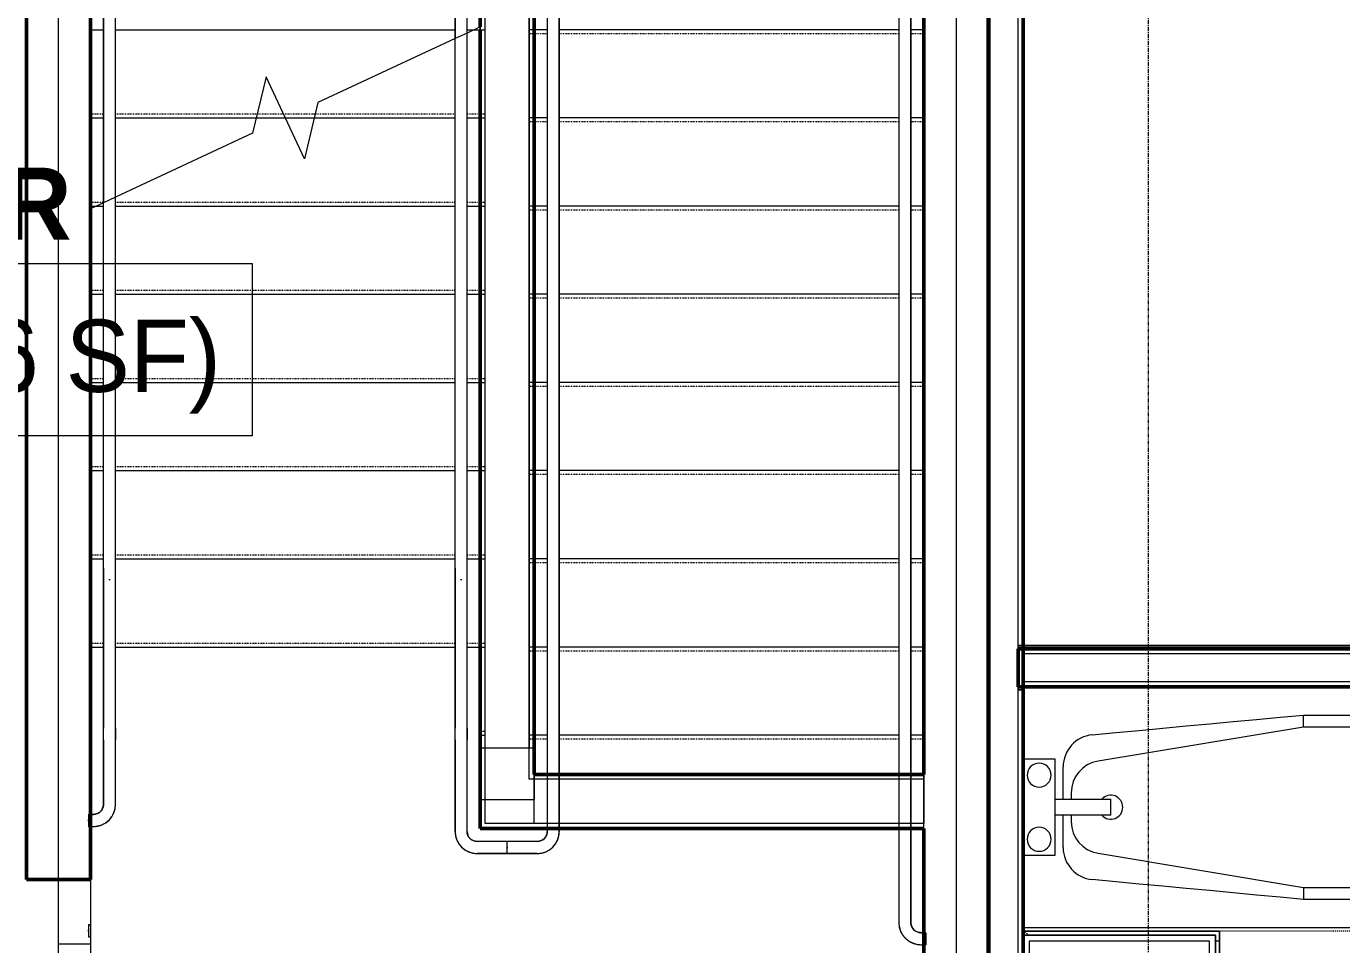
# Model space of a CAD drawing. Header units: inches. Extents: x -4235 to -464, y 9706 to 12425.
# Drawn here: x -2640.3 to -2476.2, y 11893.1 to 12007.6 of the extents above; entities that cross this region are included whole.
import ezdxf

# ---------------------------------------------------------------- set-up
doc = ezdxf.new("R2010")
doc.units = ezdxf.units.IN
doc.header["$MEASUREMENT"] = 0
for name, pattern in [('Dash', [0.25, 0.125, -0.125]), ('Grid Line 1_2_', [0.875, 0.5, -0.125, 0.125, -0.125]), ('Overhead 1_16_', [0.101562, 0.0625, -0.039062])]:
    doc.linetypes.add(name, pattern=pattern)
for name, color, linetype, lineweight in [('0-1', 7, 'Continuous', 5), ('0-2', 254, 'Continuous', 9), ('A-AREA-IDEN', 2, 'Continuous', 9), ('A-FLOR-1', 10, 'Continuous', 9), ('A-FLOR-2', 254, 'Continuous', 9), ('A-FLOR-3', 7, 'Continuous', 9), ('A-FLOR-4', 192, 'Continuous', 9), ('A-FLOR-HRAL-1', 254, 'Continuous', 9), ('A-FLOR-HRAL-2', 7, 'Continuous', 9), ('A-GENM-HDLN-1', 7, 'Dash', 9), ('A-GENM-HDLN-2', 254, 'Dash', 9), ('A-GENM-HDLN-3', 10, 'Dash', 9), ('A-WALL-1', 250, 'Continuous', 50), ('A-WALL-2', 50, 'Continuous', 13), ('A-WALL-3', 10, 'Continuous', 9), ('A-WALL-4', 254, 'Continuous', 9), ('A-WALL-5', 7, 'Continuous', 9), ('A-WALL-6', 113, 'Continuous', 9), ('I-WALL-1', 250, 'Continuous', 50), ('I-WALL-2', 10, 'Continuous', 9), ('I-WALL-3', 254, 'Continuous', 9), ('P-SANR-FIXT-1', 7, 'Continuous', 9), ('P-SANR-FIXT-2', 254, 'Continuous', 9), ('P-SANR-FIXT-3', 10, 'Continuous', 9), ('Q-CASE-1', 10, 'Continuous', 9), ('Q-CASE-2', 254, 'Continuous', 9), ('Q-CASE-3', 7, 'Continuous', 9), ('S-GRID-1', 1, 'Grid Line 1_2_', 9), ('S-STRS-1', 10, 'Continuous', 9), ('S-STRS-2', 7, 'Continuous', 9), ('S-STRS-3', 10, 'Overhead 1_16_', 9), ('S-STRS-4', 7, 'Overhead 1_16_', 9), ('S-STRS-5', 254, 'Continuous', 9), ('S-STRS-MBND-1', 7, 'Continuous', 9)]:
    doc.layers.add(name, color=color, linetype=linetype, lineweight=lineweight)
doc.styles.add('Century Gothic', font='ufonts.com_century-gothic.ttf', dxfattribs={"height": 9})
doc.styles.add('Century Gothic_B', font='GOTHICB.TTF', dxfattribs={"height": 9})

# ---------------------------------------------------------------- blocks, each defined once
blk = doc.blocks.new('Basic Wall _ INT - W4BØF - _5_8 GYP - 2X4 WOOD_BATT_ - 5_8 GYP_ - ___-2690281-BACKGROUND - 1ST FLOOR')
at = {"layer": 'A-WALL-3'}
for p, q in [((-2516.57, 11930.17), (-2516.57, 11930.38)), ((-2516.57, 11930.38), (-2516.57, 11930.31)), ((-2516.57, 11930.31), (-2516.57, 11930.17)), ((-2515.95, 11930.31), (-2516.57, 11930.31)), ((-2453.57, 11930.31), (-2453.57, 11930.38)), ((-2453.57, 11930.17), (-2453.57, 11930.31)), ((-2516.57, 11930.11), (-2516.57, 11930.17)), ((-2516.57, 11930.17), (-2516.57, 11930.1)), ((-2516.57, 11930.09), (-2516.57, 11930.11)), ((-2516.57, 11930.09), (-2516.57, 11930.09)), ((-2516.57, 11930.08), (-2516.57, 11930.09)), ((-2516.57, 11930.06), (-2516.57, 11930.08)), ((-2516.57, 11930.05), (-2516.57, 11930.06)), ((-2516.57, 11930.03), (-2516.57, 11930.05)), ((-2516.57, 11930.01), (-2516.57, 11930.03)), ((-2516.57, 11929.96), (-2516.57, 11930.01)), ((-2516.57, 11929.99), (-2516.57, 11929.96)), ((-2516.57, 11929.96), (-2515.95, 11929.96)), ((-2453.57, 11930.1), (-2453.57, 11930.17)), ((-2453.57, 11929.96), (-2453.57, 11929.99))]:
    blk.add_line(p, q, dxfattribs=at)
at = {"layer": 'A-WALL-4'}
for p, q in [((-2515.95, 11930.38), (-2516.57, 11930.38)), ((-2453.57, 11930.31), (-2515.95, 11930.31)), ((-2515.95, 11930.09), (-2516.57, 11930.09)), ((-2515.95, 11929.96), (-2453.57, 11929.96))]:
    blk.add_line(p, q, dxfattribs=at)
at = {"layer": 'A-WALL-5'}
for p, q in [((-2453.57, 11930.38), (-2515.95, 11930.38)), ((-2453.57, 11930.38), (-2453.57, 11930.09)), ((-2453.57, 11930.09), (-2515.95, 11930.09)), ((-2453.57, 11930.09), (-2453.57, 11930.01)), ((-2453.57, 11930.01), (-2453.57, 11929.96))]:
    blk.add_line(p, q, dxfattribs=at)
blk = doc.blocks.new('Basic Wall _ INT - W4BØF - _5_8 GYP - 2X4 WOOD_BATT_ - 5_8 GYP_ - ___-2690282-BACKGROUND - 1ST FLOOR')
at = {"layer": 'A-WALL-3'}
for p, q in [((-2516.57, 11925.21), (-2516.57, 11925.19)), ((-2516.57, 11925.17), (-2516.57, 11925.21)), ((-2516.57, 11925.21), (-2515.95, 11925.21)), ((-2516.57, 11925.11), (-2516.57, 11925.17)), ((-2516.57, 11925.1), (-2516.57, 11925.11)), ((-2516.57, 11925.09), (-2516.57, 11925.1)), ((-2516.57, 11925.01), (-2516.57, 11925.09)), ((-2516.57, 11925.07), (-2516.57, 11925.01)), ((-2516.57, 11925.01), (-2516.57, 11924.86)), ((-2516.57, 11924.92), (-2516.57, 11925.01)), ((-2516.57, 11924.8), (-2516.57, 11924.92)), ((-2516.57, 11924.86), (-2516.57, 11924.8)), ((-2515.95, 11924.86), (-2516.57, 11924.86))]:
    blk.add_line(p, q, dxfattribs=at)
at = {"layer": 'A-WALL-4'}
for p, q in [((-2516.57, 11925.09), (-2515.95, 11925.09)), ((-2515.95, 11924.8), (-2516.57, 11924.8))]:
    blk.add_line(p, q, dxfattribs=at)
blk = doc.blocks.new('Bath Tub - Maestro - 60_x30_-1372872-BACKGROUND - 1ST FLOOR')
at = {"layer": 'P-SANR-FIXT-1'}
for p, q in [((35, -3.5), (51, -3.5)), ((35, -5), (35, -3.5)), ((35, -5), (9.35, -9.26)), ((43, -5), (35, -5)), ((4, -9), (0, -9)), ((4, -14), (4, -9)), ((57, -9.5), (57, -20.5)), ((5, -14), (5, -9.96)), ((49, -19), (49, -11)), ((4, -16), (4, -14)), ((4, -14), (10.94, -14)), ((6, -13.2), (6, -14)), ((10.94, -16), (10.94, -14)), ((4, -21), (4, -16)), ((10.94, -16), (4, -16)), ((5, -20.04), (5, -16)), ((6, -16), (6, -16.8)), ((0, -21), (4, -21)), ((9.35, -20.74), (35, -25)), ((35, -25), (35, -26.5)), ((35, -25), (43, -25)), ((51, -26.5), (35, -26.5)), ((0, -30), (60, -30))]:
    blk.add_line(p, q, dxfattribs=at)
at = {"layer": 'P-SANR-FIXT-1', "flags": 128}
for points in [[(8.63, -5.97), (11.56, -5.7), (14.49, -5.42), (17.42, -5.15), (20.35, -4.87), (23.28, -4.6), (26.21, -4.32), (29.14, -4.05), (32.07, -3.77), (35, -3.5)], [(35, -26.5), (32.07, -26.23), (29.14, -25.95), (26.21, -25.68), (23.28, -25.4), (20.35, -25.13), (17.42, -24.85), (14.49, -24.58), (11.56, -24.3), (8.63, -24.03)]]:
    blk.add_lwpolyline(points, dxfattribs=at)
at = {"layer": 'P-SANR-FIXT-1'}
for centre, radius, start, end in [((51, -9.5), 6, 0, 90), ((9, -9.96), 4, 95.3558, 180), ((43, -11), 6, 360, 90), ((2, -11), 1.5, 0, 180), ((10, -13.2), 4, 99.4223, 180), ((2, -11), 1.5, 180, 360), ((10.94, -15), 1.5, 0, 137.9289), ((10.94, -15), 1.5, 222.0711, 360), ((2, -19), 1.5, 0, 180), ((10, -16.8), 4, 180, 260.5777), ((2, -19), 1.5, 180, 360), ((43, -19), 6, 270, 0), ((9, -20.04), 4, 180, 264.6442), ((51, -20.5), 6, 270, 0)]:
    blk.add_arc(centre, radius, start, end, dxfattribs=at)
at = {"layer": 'P-SANR-FIXT-2'}
for p, q in [((60, 0), (0, 0)), ((0, 0), (0, -9)), ((60, -30), (60, 0)), ((0, -9), (0, -21)), ((0, -21), (0, -30))]:
    blk.add_line(p, q, dxfattribs=at)
at = {"layer": 'P-SANR-FIXT-3'}
blk.add_line((0, -9), (0, -21), dxfattribs=at)
blk = doc.blocks.new('ADA Clearances - 30_x48_-V6-BACKGROUND - 1ST FLOOR')
at = {"layer": 'A-GENM-HDLN-1'}
for p, q in [((-0.38, 0.6), (-15, 24)), ((15, 24), (-15, 24)), ((-15, 24), (-15, 0.5)), ((0.31, 0.5), (15, 24)), ((15, 0.5), (15, 24))]:
    blk.add_line(p, q, dxfattribs=at)
at = {"layer": 'A-GENM-HDLN-2'}
for p, q in [((-15, 0.5), (-15, -24)), ((-15, -24), (-14.5, -23.2))]:
    blk.add_line(p, q, dxfattribs=at)
at = {"layer": 'A-GENM-HDLN-3'}
for p, q in [((-15, -24), (-14.5, -24)), ((-14.5, -24), (-10.5, -24)), ((-10.5, -24), (-7.5, -24)), ((-7.5, -24), (15, -24))]:
    blk.add_line(p, q, dxfattribs=at)
blk = doc.blocks.new('Vanity Cabinet-Double Door-ADA - 33_ ADA-2763631-BACKGROUND - 1ST FLOOR')
at = {"layer": 'Q-CASE-1'}
for p, q in [((-15.26, 0), (-14.26, 0)), ((-14.26, 0), (-15.26, 0)), ((-14.26, 0), (-15.26, 0)), ((-14.26, 0), (9.74, 0)), ((9.74, 0), (-14.26, 0)), ((9.74, 0), (-14.26, 0)), ((9.74, 0), (12.74, 0)), ((12.74, 0), (9.74, 0)), ((12.74, 0), (9.74, 0)), ((12.74, 0), (16.74, 0)), ((16.74, 0), (12.74, 0)), ((16.74, 0), (12.74, 0))]:
    blk.add_line(p, q, dxfattribs=at)
at = {"layer": 'Q-CASE-2'}
for p, q in [((-15.26, -24), (-15.26, -1)), ((-15.26, -1), (-15.26, -24)), ((-14.51, -1), (-14.51, -23.25)), ((15.99, -0.75), (12.74, -0.75)), ((15.99, -23.25), (15.99, -0.75)), ((16.74, 0), (16.74, -24)), ((16.74, -24), (16.74, 0)), ((16.74, -24), (-15.26, -24)), ((-15.26, -24), (16.74, -24)), ((-14.51, -23.25), (15.99, -23.25)), ((-14.51, -24), (-14.51, -24.5)), ((0.36, -24.5), (-14.51, -24.5)), ((0.36, -24.5), (0.36, -24)), ((1.11, -24), (1.11, -24.5)), ((15.99, -24.5), (1.11, -24.5)), ((15.99, -24.5), (15.99, -24))]:
    blk.add_line(p, q, dxfattribs=at)
at = {"layer": 'Q-CASE-3'}
for p, q in [((-1.14, -25), (-1.14, -24.5)), ((-0.64, -24.5), (-0.64, -25)), ((2.11, -25), (2.11, -24.5)), ((2.61, -24.5), (2.61, -25)), ((-0.64, -25), (-1.14, -25)), ((2.61, -25), (2.11, -25))]:
    blk.add_line(p, q, dxfattribs=at)
blk = doc.blocks.new('CTR - 1st Phase - Unit Layouts_rvt-1-BACKGROUND - 1ST FLOOR')
at = {"layer": 'A-WALL-1'}
for p, q in [((-2453.57, 11929.96), (-2516.57, 11929.96)), ((-2516.57, 11929.96), (-2516.57, 11929.34)), ((-2516.57, 11929.34), (-2516.57, 11925.84)), ((-2516.57, 11925.84), (-2516.57, 11925.21)), ((-2516.57, 11925.21), (-2455.95, 11925.21))]:
    blk.add_line(p, q, dxfattribs=at)
at = {"layer": 'A-WALL-2'}
for p, q in [((-2515.95, 11929.34), (-2515.95, 11925.84)), ((-2453.57, 11929.34), (-2515.95, 11929.34)), ((-2455.32, 11925.84), (-2515.95, 11925.84))]:
    blk.add_line(p, q, dxfattribs=at)
at = {"layer": 'A-WALL-3'}
for p, q in [((-2516.57, 11925.21), (-2516.57, 11929.96)), ((-2515.95, 11929.96), (-2516.57, 11929.96)), ((-2453.57, 11929.96), (-2515.95, 11929.96)), ((-2516.57, 11925.21), (-2515.95, 11925.21))]:
    blk.add_line(p, q, dxfattribs=at)
at = {"layer": 'A-WALL-6'}
for p, q in [((-2515.95, 11894.75), (-2515.95, 11890.25)), ((-2491.45, 11894.75), (-2515.95, 11894.75)), ((-2515.95, 11894.75), (-2491.45, 11894.75)), ((-2515.95, 11890.25), (-2515.95, 11894.75)), ((-2491.45, 11861.75), (-2491.45, 11894.75)), ((-2491.45, 11894.75), (-2491.45, 11861.75))]:
    blk.add_line(p, q, dxfattribs=at)
at = {"layer": '0-2'}
for name, p in [('Basic Wall _ INT - W4BØF - _5_8 GYP - 2X4 WOOD_BATT_ - 5_8 GYP_ - ___-2690281-BACKGROUND - 1ST FLOOR', (0, 0)), ('Basic Wall _ INT - W4BØF - _5_8 GYP - 2X4 WOOD_BATT_ - 5_8 GYP_ - ___-2690282-BACKGROUND - 1ST FLOOR', (0, 0)), ('Bath Tub - Maestro - 60_x30_-1372872-BACKGROUND - 1ST FLOOR', (-2515.95, 11925.21))]:
    blk.add_blockref(name, p, dxfattribs=at)
for name, p, rotation in [('ADA Clearances - 30_x48_-V6-BACKGROUND - 1ST FLOOR', (-2491.95, 11879.75), 269.9999999999914), ('Vanity Cabinet-Double Door-ADA - 33_ ADA-2763631-BACKGROUND - 1ST FLOOR', (-2515.95, 11877.51), 89.99999999999955)]:
    blk.add_blockref(name, p, dxfattribs=dict(at, rotation=rotation))
blk = doc.blocks.new('CTR - 1st Phase - Common Walls_rvt-1-BACKGROUND - 1ST FLOOR')
at = {"layer": 'A-WALL-1'}
for p, q in [((-2520.32, 12081.69), (-2520.32, 11837.19)), ((-2515.95, 11890.25), (-2515.95, 12081.69))]:
    blk.add_line(p, q, dxfattribs=at)
at = {"layer": 'A-WALL-2'}
for p, q in [((-2520.07, 11837.19), (-2520.07, 12081.69)), ((-2516.57, 11837.19), (-2516.57, 12081.69))]:
    blk.add_line(p, q, dxfattribs=at)
at = {"layer": 'A-WALL-3'}
for p, q in [((-2520.32, 12081.06), (-2520.32, 11837.19)), ((-2515.95, 11930.26), (-2515.95, 11930.38)), ((-2515.95, 11930.17), (-2515.95, 11930.26)), ((-2515.95, 11930.11), (-2515.95, 11930.17)), ((-2515.95, 11929.34), (-2515.95, 11929.96)), ((-2515.95, 11925.84), (-2515.95, 11929.34)), ((-2515.95, 11925.21), (-2515.95, 11925.84)), ((-2515.95, 11925.01), (-2515.95, 11925.07)), ((-2515.95, 11924.92), (-2515.95, 11925.01)), ((-2515.95, 11924.8), (-2515.95, 11924.92)), ((-2515.95, 11916.21), (-2515.95, 11924.8)), ((-2515.95, 11904.21), (-2515.95, 11916.21)), ((-2515.95, 11895.21), (-2515.95, 11904.21)), ((-2515.95, 11894.25), (-2515.95, 11894.75))]:
    blk.add_line(p, q, dxfattribs=at)
at = {"layer": 'A-WALL-4'}
for p, q in [((-2515.95, 11930.38), (-2515.95, 12081.06)), ((-2515.95, 11894.75), (-2515.95, 11895.21))]:
    blk.add_line(p, q, dxfattribs=at)
blk = doc.blocks.new('Top Rail Type - Top Rail_Internal_-2421825-BACKGROUND - 1ST FLOOR')
at = {"layer": 'A-FLOR-HRAL-1'}
for p, q in [((-2632.32, 11909.31), (-2632.57, 11909.31)), ((-2632.57, 11908.47), (-2632.57, 11908.66)), ((-2632.57, 11907.81), (-2632.32, 11907.81))]:
    blk.add_line(p, q, dxfattribs=at)
at = {"layer": 'A-FLOR-HRAL-2'}
for p, q in [((-2630.7, 11940.03), (-2630.7, 11920.07)), ((-2630.03, 11938.61), (-2629.87, 11938.61)), ((-2629.2, 11920.07), (-2629.2, 11940.03)), ((-2630.7, 11918.62), (-2630.7, 11910.56)), ((-2629.2, 11910.56), (-2629.2, 11918.62)), ((-2631.95, 11909.31), (-2632.32, 11909.31)), ((-2632.32, 11907.81), (-2631.95, 11907.81))]:
    blk.add_line(p, q, dxfattribs=at)
at = {"layer": 'A-FLOR-HRAL-2', "flags": 128}
for points in [[(-2630.7, 11918.62), (-2630.7, 11918.73), (-2630.7, 11918.84), (-2630.7, 11918.95), (-2630.7, 11919.06), (-2630.7, 11919.17), (-2630.7, 11919.27), (-2630.7, 11919.38), (-2630.7, 11919.49), (-2630.7, 11919.59), (-2630.7, 11919.69), (-2630.7, 11919.79), (-2630.7, 11919.89), (-2630.7, 11919.99), (-2630.7, 11920.07)], [(-2629.2, 11920.07), (-2629.2, 11919.97), (-2629.2, 11919.88), (-2629.2, 11919.78), (-2629.2, 11919.68), (-2629.2, 11919.57), (-2629.2, 11919.47), (-2629.2, 11919.36), (-2629.2, 11919.26), (-2629.2, 11919.15), (-2629.2, 11919.04), (-2629.2, 11918.93), (-2629.2, 11918.82), (-2629.2, 11918.71), (-2629.2, 11918.62)], [(-2631.95, 11907.81), (-2631.84, 11907.82), (-2631.73, 11907.82), (-2631.62, 11907.83), (-2631.51, 11907.85), (-2631.4, 11907.87), (-2631.3, 11907.89), (-2631.19, 11907.92), (-2631.08, 11907.95), (-2630.98, 11907.99), (-2630.88, 11908.03), (-2630.78, 11908.08), (-2630.68, 11908.13), (-2630.58, 11908.18), (-2630.49, 11908.23), (-2630.4, 11908.29), (-2630.31, 11908.36), (-2630.22, 11908.43), (-2630.14, 11908.5), (-2630.05, 11908.57), (-2629.98, 11908.65), (-2629.9, 11908.73), (-2629.83, 11908.81), (-2629.76, 11908.9), (-2629.7, 11908.99), (-2629.63, 11909.08), (-2629.58, 11909.17), (-2629.52, 11909.27), (-2629.47, 11909.37), (-2629.43, 11909.47), (-2629.39, 11909.57), (-2629.35, 11909.67), (-2629.31, 11909.78), (-2629.28, 11909.88), (-2629.26, 11909.99), (-2629.24, 11910.1), (-2629.22, 11910.21), (-2629.21, 11910.32), (-2629.2, 11910.42), (-2629.2, 11910.53), (-2629.2, 11910.56)], [(-2630.7, 11910.56), (-2630.7, 11910.51), (-2630.7, 11910.46), (-2630.71, 11910.41), (-2630.71, 11910.37), (-2630.72, 11910.32), (-2630.73, 11910.27), (-2630.75, 11910.22), (-2630.76, 11910.17), (-2630.78, 11910.12), (-2630.8, 11910.08), (-2630.82, 11910.03), (-2630.84, 11909.99), (-2630.86, 11909.94), (-2630.89, 11909.9), (-2630.92, 11909.86), (-2630.95, 11909.82), (-2630.98, 11909.78), (-2631.01, 11909.74), (-2631.04, 11909.7), (-2631.08, 11909.67), (-2631.11, 11909.63), (-2631.15, 11909.6), (-2631.19, 11909.57), (-2631.23, 11909.54), (-2631.27, 11909.51), (-2631.32, 11909.49), (-2631.36, 11909.46), (-2631.4, 11909.44), (-2631.45, 11909.42), (-2631.5, 11909.4), (-2631.54, 11909.38), (-2631.59, 11909.37), (-2631.64, 11909.35), (-2631.69, 11909.34), (-2631.74, 11909.33), (-2631.79, 11909.33), (-2631.84, 11909.32), (-2631.89, 11909.32), (-2631.94, 11909.31), (-2631.95, 11909.31)]]:
    blk.add_lwpolyline(points, dxfattribs=at)
blk = doc.blocks.new('Top Rail Type - Top Rail_Internal_-V165-BACKGROUND - 1ST FLOOR')
at = {"layer": 'A-FLOR-HRAL-1'}
for p, q in [((-2632.57, 11909.31), (-2632.57, 11907.81)), ((-2632.57, 11909.31), (-2632.32, 11909.31)), ((-2632.57, 11907.81), (-2632.32, 11907.81))]:
    blk.add_line(p, q, dxfattribs=at)
at = {"layer": 'A-FLOR-HRAL-2'}
for p, q in [((-2629.2, 11986.31), (-2630.7, 11985.61)), ((-2629.2, 11919.67), (-2629.2, 11986.31)), ((-2630.7, 11919.67), (-2630.7, 11985.61)), ((-2630.7, 11918.62), (-2630.7, 11919.67)), ((-2629.2, 11918.62), (-2629.2, 11919.67)), ((-2630.7, 11910.56), (-2630.7, 11918.62)), ((-2629.2, 11910.56), (-2629.2, 11918.62)), ((-2632.32, 11909.31), (-2631.95, 11909.31)), ((-2632.32, 11907.81), (-2631.95, 11907.81))]:
    blk.add_line(p, q, dxfattribs=at)
for radius in [2.75, 1.25]:
    blk.add_arc((-2631.95, 11910.56), radius, 270, 360, dxfattribs=at)
blk = doc.blocks.new('Top Rail Type - Top Rail_Internal_-2421827-BACKGROUND - 1ST FLOOR')
at = {"layer": 'A-FLOR-HRAL-2'}
for p, q in [((-2586.82, 11940.03), (-2586.82, 11920.07)), ((-2586.15, 11938.61), (-2586, 11938.61)), ((-2585.32, 11920.07), (-2585.32, 11940.03)), ((-2586.82, 11918.62), (-2586.82, 11907.19)), ((-2585.32, 11907.19), (-2585.32, 11918.62)), ((-2580.32, 11905.94), (-2584.07, 11905.94)), ((-2584.07, 11904.44), (-2580.32, 11904.44)), ((-2580.32, 11905.28), (-2580.32, 11905.1))]:
    blk.add_line(p, q, dxfattribs=at)
at = {"layer": 'A-FLOR-HRAL-2', "flags": 128}
for points in [[(-2586.82, 11918.62), (-2586.82, 11918.73), (-2586.82, 11918.84), (-2586.82, 11918.95), (-2586.82, 11919.06), (-2586.82, 11919.17), (-2586.82, 11919.27), (-2586.82, 11919.38), (-2586.82, 11919.49), (-2586.82, 11919.59), (-2586.82, 11919.69), (-2586.82, 11919.79), (-2586.82, 11919.89), (-2586.82, 11919.99), (-2586.82, 11920.07)], [(-2585.32, 11920.07), (-2585.32, 11919.97), (-2585.32, 11919.88), (-2585.32, 11919.78), (-2585.32, 11919.68), (-2585.32, 11919.57), (-2585.32, 11919.47), (-2585.32, 11919.36), (-2585.32, 11919.26), (-2585.32, 11919.15), (-2585.32, 11919.04), (-2585.32, 11918.93), (-2585.32, 11918.82), (-2585.32, 11918.71), (-2585.32, 11918.62)], [(-2586.82, 11907.19), (-2586.82, 11907.08), (-2586.81, 11906.97), (-2586.8, 11906.86), (-2586.79, 11906.75), (-2586.77, 11906.64), (-2586.74, 11906.54), (-2586.72, 11906.43), (-2586.68, 11906.32), (-2586.65, 11906.22), (-2586.61, 11906.12), (-2586.56, 11906.02), (-2586.51, 11905.92), (-2586.46, 11905.82), (-2586.4, 11905.73), (-2586.34, 11905.64), (-2586.28, 11905.55), (-2586.21, 11905.46), (-2586.14, 11905.38), (-2586.07, 11905.29), (-2585.99, 11905.22), (-2585.91, 11905.14), (-2585.83, 11905.07), (-2585.74, 11905), (-2585.65, 11904.94), (-2585.56, 11904.88), (-2585.47, 11904.82), (-2585.37, 11904.76), (-2585.27, 11904.71), (-2585.17, 11904.67), (-2585.07, 11904.63), (-2584.97, 11904.59), (-2584.86, 11904.55), (-2584.76, 11904.53), (-2584.65, 11904.5), (-2584.54, 11904.48), (-2584.43, 11904.46), (-2584.32, 11904.45), (-2584.21, 11904.44), (-2584.1, 11904.44), (-2584.07, 11904.44)], [(-2584.07, 11905.94), (-2584.12, 11905.94), (-2584.17, 11905.94), (-2584.22, 11905.95), (-2584.27, 11905.96), (-2584.32, 11905.96), (-2584.37, 11905.98), (-2584.42, 11905.99), (-2584.47, 11906), (-2584.51, 11906.02), (-2584.56, 11906.04), (-2584.61, 11906.06), (-2584.65, 11906.08), (-2584.69, 11906.1), (-2584.74, 11906.13), (-2584.78, 11906.16), (-2584.82, 11906.19), (-2584.86, 11906.22), (-2584.9, 11906.25), (-2584.93, 11906.28), (-2584.97, 11906.32), (-2585, 11906.36), (-2585.04, 11906.39), (-2585.07, 11906.43), (-2585.1, 11906.47), (-2585.13, 11906.51), (-2585.15, 11906.56), (-2585.18, 11906.6), (-2585.2, 11906.64), (-2585.22, 11906.69), (-2585.24, 11906.74), (-2585.26, 11906.78), (-2585.27, 11906.83), (-2585.28, 11906.88), (-2585.3, 11906.93), (-2585.31, 11906.98), (-2585.31, 11907.03), (-2585.32, 11907.08), (-2585.32, 11907.13), (-2585.32, 11907.18), (-2585.32, 11907.19)]]:
    blk.add_lwpolyline(points, dxfattribs=at)
blk = doc.blocks.new('Top Rail Type - Top Rail_Internal_-V166-BACKGROUND - 1ST FLOOR')
at = {"layer": 'A-FLOR-HRAL-2'}
for p, q in [((-2585.32, 12006.77), (-2586.82, 12006.07)), ((-2586.82, 11919.67), (-2586.82, 12006.07)), ((-2585.32, 11919.67), (-2585.32, 12006.77)), ((-2586.82, 11918.62), (-2586.82, 11919.67)), ((-2585.32, 11918.62), (-2585.32, 11919.67)), ((-2586.82, 11907.19), (-2586.82, 11918.62)), ((-2585.32, 11907.19), (-2585.32, 11918.62)), ((-2580.32, 11905.94), (-2584.07, 11905.94)), ((-2580.32, 11905.19), (-2580.32, 11905.94)), ((-2580.32, 11904.44), (-2584.07, 11904.44)), ((-2580.32, 11904.44), (-2580.32, 11905.19))]:
    blk.add_line(p, q, dxfattribs=at)
for radius in [2.75, 1.25]:
    blk.add_arc((-2584.07, 11907.19), radius, 180, 270, dxfattribs=at)
blk = doc.blocks.new('Top Rail Type - Top Rail_Internal_-2365500-BACKGROUND - 1ST FLOOR')
at = {"layer": 'A-FLOR-HRAL-1'}
for p, q in [((-2632.32, 11895.56), (-2632.57, 11895.56)), ((-2632.57, 11894.72), (-2632.57, 11894.91)), ((-2632.57, 11894.06), (-2632.32, 11894.06))]:
    blk.add_line(p, q, dxfattribs=at)
at = {"layer": 'A-FLOR-HRAL-2'}
for p, q in [((-2630.7, 12029.1), (-2630.7, 11985.61)), ((-2629.2, 11986.31), (-2629.2, 12029.1))]:
    blk.add_line(p, q, dxfattribs=at)
blk = doc.blocks.new('Top Rail Type - Top Rail_Internal_-V171-BACKGROUND - 1ST FLOOR')
at = {"layer": 'A-FLOR-HRAL-1'}
for p, q in [((-2632.57, 11895.56), (-2632.57, 11894.06)), ((-2632.57, 11895.56), (-2632.32, 11895.56)), ((-2632.57, 11894.06), (-2632.32, 11894.06))]:
    blk.add_line(p, q, dxfattribs=at)
at = {"layer": 'A-FLOR-HRAL-2'}
for p, q in [((-2630.7, 11985.61), (-2630.7, 12028.7)), ((-2629.2, 11986.31), (-2629.2, 12028.7))]:
    blk.add_line(p, q, dxfattribs=at)
blk = doc.blocks.new('Top Rail Type - Top Rail_Internal_-2385970-BACKGROUND - 1ST FLOOR')
at = {"layer": 'A-FLOR-HRAL-1'}
for p, q in [((-2575.32, 11914.31), (-2575.32, 11908.28)), ((-2573.82, 11908.28), (-2573.82, 11914.31)), ((-2575.32, 11907.61), (-2575.32, 11907.56)), ((-2573.82, 11907.56), (-2573.82, 11907.61))]:
    blk.add_line(p, q, dxfattribs=at)
at = {"layer": 'A-FLOR-HRAL-1', "flags": 128}
for points in [[(-2575.32, 11908.28), (-2575.32, 11908.24), (-2575.32, 11908.19)], [(-2575.32, 11908.15), (-2575.32, 11908.1), (-2575.32, 11908.05), (-2575.32, 11908.01), (-2575.32, 11907.96), (-2575.32, 11907.91), (-2575.32, 11907.86), (-2575.32, 11907.81), (-2575.32, 11907.76), (-2575.32, 11907.71), (-2575.32, 11907.66), (-2575.32, 11907.61), (-2575.32, 11907.61)], [(-2573.82, 11908.19), (-2573.82, 11908.23), (-2573.82, 11908.28), (-2573.82, 11908.28)], [(-2573.82, 11907.61), (-2573.82, 11907.66), (-2573.82, 11907.71), (-2573.82, 11907.76), (-2573.82, 11907.81), (-2573.82, 11907.86), (-2573.82, 11907.91), (-2573.82, 11907.96), (-2573.82, 11908.01), (-2573.82, 11908.05), (-2573.82, 11908.1), (-2573.82, 11908.15)]]:
    blk.add_lwpolyline(points, dxfattribs=at)
at = {"layer": 'A-FLOR-HRAL-2'}
for p, q in [((-2575.32, 12030.98), (-2575.32, 11914.31)), ((-2573.82, 11914.31), (-2573.82, 12030.98)), ((-2586.82, 12018.1), (-2586.82, 12006.07)), ((-2585.32, 12006.77), (-2585.32, 12018.1)), ((-2575.32, 11907.56), (-2575.32, 11907.19)), ((-2573.82, 11907.19), (-2573.82, 11907.56)), ((-2576.57, 11905.94), (-2580.32, 11905.94)), ((-2580.32, 11905.1), (-2580.32, 11905.28)), ((-2580.32, 11904.44), (-2576.57, 11904.44))]:
    blk.add_line(p, q, dxfattribs=at)
at = {"layer": 'A-FLOR-HRAL-2', "flags": 128}
for points in [[(-2576.57, 11904.44), (-2576.46, 11904.44), (-2576.35, 11904.45), (-2576.24, 11904.46), (-2576.14, 11904.47), (-2576.03, 11904.49), (-2575.92, 11904.52), (-2575.81, 11904.55), (-2575.71, 11904.58), (-2575.6, 11904.62), (-2575.5, 11904.66), (-2575.4, 11904.7), (-2575.3, 11904.75), (-2575.21, 11904.8), (-2575.11, 11904.86), (-2575.02, 11904.92), (-2574.93, 11904.98), (-2574.84, 11905.05), (-2574.76, 11905.12), (-2574.68, 11905.2), (-2574.6, 11905.27), (-2574.53, 11905.35), (-2574.45, 11905.44), (-2574.39, 11905.52), (-2574.32, 11905.61), (-2574.26, 11905.7), (-2574.2, 11905.8), (-2574.15, 11905.89), (-2574.1, 11905.99), (-2574.05, 11906.09), (-2574.01, 11906.19), (-2573.97, 11906.3), (-2573.94, 11906.4), (-2573.91, 11906.51), (-2573.88, 11906.61), (-2573.86, 11906.72), (-2573.85, 11906.83), (-2573.84, 11906.94), (-2573.83, 11907.05), (-2573.82, 11907.16), (-2573.82, 11907.19)], [(-2575.32, 11907.19), (-2575.32, 11907.14), (-2575.33, 11907.09), (-2575.33, 11907.04), (-2575.34, 11906.99), (-2575.35, 11906.94), (-2575.36, 11906.89), (-2575.37, 11906.84), (-2575.39, 11906.8), (-2575.4, 11906.75), (-2575.42, 11906.7), (-2575.44, 11906.66), (-2575.46, 11906.61), (-2575.49, 11906.57), (-2575.51, 11906.53), (-2575.54, 11906.48), (-2575.57, 11906.44), (-2575.6, 11906.4), (-2575.63, 11906.37), (-2575.67, 11906.33), (-2575.7, 11906.29), (-2575.74, 11906.26), (-2575.78, 11906.23), (-2575.82, 11906.19), (-2575.86, 11906.17), (-2575.9, 11906.14), (-2575.94, 11906.11), (-2575.98, 11906.09), (-2576.03, 11906.06), (-2576.07, 11906.04), (-2576.12, 11906.02), (-2576.17, 11906.01), (-2576.22, 11905.99), (-2576.26, 11905.98), (-2576.31, 11905.97), (-2576.36, 11905.96), (-2576.41, 11905.95), (-2576.46, 11905.94), (-2576.51, 11905.94), (-2576.56, 11905.94), (-2576.57, 11905.94)]]:
    blk.add_lwpolyline(points, dxfattribs=at)
blk = doc.blocks.new('Top Rail Type - Top Rail_Internal_-V173-BACKGROUND - 1ST FLOOR')
at = {"layer": 'A-FLOR-HRAL-1'}
for p, q in [((-2575.32, 11914.31), (-2575.32, 11908.68)), ((-2573.82, 11914.31), (-2573.82, 11908.68)), ((-2575.32, 11908.68), (-2575.32, 11908.19)), ((-2575.32, 11908.17), (-2575.32, 11907.61)), ((-2575.32, 11907.61), (-2575.32, 11907.56)), ((-2573.82, 11908.68), (-2573.82, 11908.19)), ((-2573.82, 11908.15), (-2573.82, 11907.61)), ((-2573.82, 11907.61), (-2573.82, 11907.56))]:
    blk.add_line(p, q, dxfattribs=at)
at = {"layer": 'A-FLOR-HRAL-2'}
for p, q in [((-2575.32, 12030.63), (-2575.32, 11914.31)), ((-2573.82, 12030.63), (-2573.82, 11914.31)), ((-2586.82, 12006.07), (-2586.82, 12017.7)), ((-2585.32, 12006.77), (-2585.32, 12017.7)), ((-2575.32, 11907.56), (-2575.32, 11907.19)), ((-2573.82, 11907.56), (-2573.82, 11907.19)), ((-2580.32, 11904.44), (-2580.32, 11905.94)), ((-2576.57, 11905.94), (-2580.32, 11905.94)), ((-2576.57, 11904.44), (-2580.32, 11904.44))]:
    blk.add_line(p, q, dxfattribs=at)
for radius in [1.25, 2.75]:
    blk.add_arc((-2576.57, 11907.19), radius, 270, 0, dxfattribs=at)
blk = doc.blocks.new('Top Rail Type - Top Rail_Internal_-2386287-BACKGROUND - 1ST FLOOR')
at = {"layer": 'A-FLOR-HRAL-1'}
for p, q in [((-2531.45, 11914.31), (-2531.45, 11908.28)), ((-2529.95, 11908.28), (-2529.95, 11914.31)), ((-2528.07, 11894.56), (-2528.32, 11894.56)), ((-2528.32, 11893.06), (-2528.07, 11893.06)), ((-2528.07, 11893.91), (-2528.07, 11893.72))]:
    blk.add_line(p, q, dxfattribs=at)
at = {"layer": 'A-FLOR-HRAL-1', "flags": 128}
for points in [[(-2531.45, 11908.28), (-2531.45, 11908.24), (-2531.45, 11908.19)], [(-2531.45, 11908.15), (-2531.45, 11908.1), (-2531.45, 11908.05), (-2531.45, 11908.01), (-2531.45, 11907.96), (-2531.45, 11907.91), (-2531.45, 11907.86), (-2531.45, 11907.81), (-2531.45, 11907.76), (-2531.45, 11907.71), (-2531.45, 11907.66), (-2531.45, 11907.61), (-2531.45, 11907.61)], [(-2529.95, 11908.19), (-2529.95, 11908.23), (-2529.95, 11908.28), (-2529.95, 11908.28)], [(-2529.95, 11907.61), (-2529.95, 11907.66), (-2529.95, 11907.71), (-2529.95, 11907.76), (-2529.95, 11907.81), (-2529.95, 11907.86), (-2529.95, 11907.91), (-2529.95, 11907.96), (-2529.95, 11908.01), (-2529.95, 11908.05), (-2529.95, 11908.1), (-2529.95, 11908.15)]]:
    blk.add_lwpolyline(points, dxfattribs=at)
at = {"layer": 'A-FLOR-HRAL-2'}
for p, q in [((-2531.45, 12028.3), (-2531.45, 11914.31)), ((-2529.95, 11914.31), (-2529.95, 12028.3)), ((-2531.45, 11907.56), (-2531.45, 11895.81)), ((-2529.95, 11895.81), (-2529.95, 11907.56)), ((-2528.32, 11894.56), (-2528.7, 11894.56)), ((-2528.7, 11893.06), (-2528.32, 11893.06))]:
    blk.add_line(p, q, dxfattribs=at)
at = {"layer": 'A-FLOR-HRAL-2', "flags": 128}
for points in [[(-2531.45, 11895.81), (-2531.45, 11895.7), (-2531.44, 11895.59), (-2531.43, 11895.49), (-2531.41, 11895.38), (-2531.39, 11895.27), (-2531.37, 11895.16), (-2531.34, 11895.05), (-2531.31, 11894.95), (-2531.27, 11894.85), (-2531.23, 11894.74), (-2531.19, 11894.64), (-2531.14, 11894.54), (-2531.09, 11894.45), (-2531.03, 11894.35), (-2530.97, 11894.26), (-2530.9, 11894.17), (-2530.84, 11894.09), (-2530.77, 11894), (-2530.69, 11893.92), (-2530.61, 11893.84), (-2530.53, 11893.77), (-2530.45, 11893.69), (-2530.36, 11893.63), (-2530.28, 11893.56), (-2530.18, 11893.5), (-2530.09, 11893.44), (-2529.99, 11893.39), (-2529.9, 11893.34), (-2529.8, 11893.29), (-2529.7, 11893.25), (-2529.59, 11893.21), (-2529.49, 11893.18), (-2529.38, 11893.15), (-2529.27, 11893.13), (-2529.17, 11893.1), (-2529.06, 11893.09), (-2528.95, 11893.08), (-2528.84, 11893.07), (-2528.73, 11893.06), (-2528.7, 11893.06)], [(-2528.7, 11894.56), (-2528.75, 11894.57), (-2528.8, 11894.57), (-2528.85, 11894.57), (-2528.9, 11894.58), (-2528.95, 11894.59), (-2529, 11894.6), (-2529.04, 11894.61), (-2529.09, 11894.63), (-2529.14, 11894.64), (-2529.19, 11894.66), (-2529.23, 11894.68), (-2529.28, 11894.71), (-2529.32, 11894.73), (-2529.36, 11894.76), (-2529.4, 11894.78), (-2529.45, 11894.81), (-2529.48, 11894.84), (-2529.52, 11894.87), (-2529.56, 11894.91), (-2529.6, 11894.94), (-2529.63, 11894.98), (-2529.66, 11895.02), (-2529.69, 11895.06), (-2529.72, 11895.1), (-2529.75, 11895.14), (-2529.78, 11895.18), (-2529.8, 11895.23), (-2529.82, 11895.27), (-2529.84, 11895.32), (-2529.86, 11895.36), (-2529.88, 11895.41), (-2529.9, 11895.46), (-2529.91, 11895.5), (-2529.92, 11895.55), (-2529.93, 11895.6), (-2529.94, 11895.65), (-2529.94, 11895.7), (-2529.95, 11895.75), (-2529.95, 11895.8), (-2529.95, 11895.81)]]:
    blk.add_lwpolyline(points, dxfattribs=at)
blk = doc.blocks.new('Top Rail Type - Top Rail_Internal_-V174-BACKGROUND - 1ST FLOOR')
at = {"layer": 'A-FLOR-HRAL-1'}
for p, q in [((-2531.45, 11914.31), (-2531.45, 11908.68)), ((-2529.95, 11914.31), (-2529.95, 11908.68)), ((-2531.45, 11908.68), (-2531.45, 11908.19)), ((-2531.45, 11908.17), (-2531.45, 11907.61)), ((-2529.95, 11908.68), (-2529.95, 11908.19)), ((-2529.95, 11908.17), (-2529.95, 11907.61)), ((-2528.32, 11894.56), (-2528.07, 11894.56)), ((-2528.07, 11894.56), (-2528.07, 11893.06))]:
    blk.add_line(p, q, dxfattribs=at)
at = {"layer": 'A-FLOR-HRAL-2'}
for p, q in [((-2531.45, 12028.7), (-2531.45, 11914.31)), ((-2529.95, 12028.7), (-2529.95, 11914.31)), ((-2531.45, 11907.56), (-2531.45, 11895.81)), ((-2529.95, 11907.56), (-2529.95, 11895.81)), ((-2528.7, 11894.56), (-2528.32, 11894.56))]:
    blk.add_line(p, q, dxfattribs=at)
for radius in [2.75, 1.25]:
    blk.add_arc((-2528.7, 11895.81), radius, 180, 270, dxfattribs=at)
blk = doc.blocks.new('CTR - 1st Phase -Stairs _ Elevators_rvt-1-BACKGROUND - 1ST FLOOR')
at = {"layer": 'A-FLOR-1'}
for p, q in [((-2632.32, 11942.19), (-2632.32, 11930.19)), ((-2576.95, 11908.19), (-2576.95, 11914.31)), ((-2575.32, 11908.19), (-2576.95, 11908.19)), ((-2531.44, 11908.19), (-2573.83, 11908.19)), ((-2528.32, 11908.19), (-2529.95, 11908.19)), ((-2528.32, 11907.56), (-2528.32, 11908.19))]:
    blk.add_line(p, q, dxfattribs=at)
at = {"layer": 'A-FLOR-2'}
for p, q in [((-2632.32, 11930.19), (-2632.32, 11909.31)), ((-2583.7, 11917.56), (-2583.7, 11930.19)), ((-2576.97, 11917.56), (-2583.7, 11917.56)), ((-2576.95, 11914.31), (-2576.95, 11917.56)), ((-2632.32, 11907.81), (-2632.32, 11901.19)), ((-2528.32, 11894.56), (-2528.32, 11907.56))]:
    blk.add_line(p, q, dxfattribs=at)
at = {"layer": 'A-FLOR-3'}
blk.add_line((-2632.32, 11901.19), (-2632.32, 11845.19), dxfattribs=at)
at = {"layer": 'A-WALL-1'}
for p, q in [((-2640.32, 12077.19), (-2640.32, 11901.19)), ((-2632.32, 11901.19), (-2632.32, 12077.19)), ((-2528.32, 12077.19), (-2528.32, 11914.31)), ((-2520.32, 11845.19), (-2520.32, 12077.19)), ((-2528.32, 11907.56), (-2528.32, 11845.19)), ((-2640.32, 11901.19), (-2632.32, 11901.19))]:
    blk.add_line(p, q, dxfattribs=at)
at = {"layer": 'A-WALL-2'}
for p, q in [((-2583.07, 11908.19), (-2583.07, 12028.56)), ((-2577.57, 11913.69), (-2577.57, 12028.56)), ((-2528.32, 11913.69), (-2528.32, 11914.31)), ((-2576.95, 11913.69), (-2577.57, 11913.69)), ((-2528.32, 11913.69), (-2576.95, 11913.69)), ((-2528.32, 11908.19), (-2528.32, 11913.69)), ((-2577.57, 11908.19), (-2583.07, 11908.19)), ((-2576.95, 11908.19), (-2577.57, 11908.19)), ((-2528.32, 11908.19), (-2576.95, 11908.19)), ((-2528.32, 11907.56), (-2528.32, 11908.19))]:
    blk.add_line(p, q, dxfattribs=at)
at = {"layer": 'A-WALL-3'}
for p, q in [((-2520.32, 12077.19), (-2520.32, 11845.19)), ((-2520.32, 11845.19), (-2520.32, 12077.19)), ((-2632.32, 12053.19), (-2632.32, 11997.19)), ((-2632.32, 11997.19), (-2632.32, 12053.19)), ((-2632.32, 11984.85), (-2632.32, 11942.19)), ((-2632.32, 11930.19), (-2632.32, 11984.85)), ((-2528.32, 11907.56), (-2528.32, 11914.31))]:
    blk.add_line(p, q, dxfattribs=at)
at = {"layer": 'A-WALL-4'}
for p, q in [((-2640.32, 12077.19), (-2640.32, 11901.19)), ((-2528.32, 11914.31), (-2528.32, 12077.19)), ((-2528.32, 12077.19), (-2528.32, 11914.31)), ((-2632.32, 11997.19), (-2632.32, 11984.85)), ((-2632.32, 11984.85), (-2632.32, 11997.19)), ((-2632.32, 11909.31), (-2632.32, 11930.19)), ((-2632.32, 11901.19), (-2632.32, 11907.81)), ((-2528.32, 11894.56), (-2528.32, 11907.56)), ((-2528.32, 11907.56), (-2528.32, 11894.56)), ((-2632.32, 11901.19), (-2640.32, 11901.19)), ((-2636.32, 11893.19), (-2632.32, 11893.19)), ((-2636.32, 11893.19), (-2632.32, 11893.19))]:
    blk.add_line(p, q, dxfattribs=at)
at = {"layer": 'I-WALL-1'}
for p, q in [((-2583.7, 12029.19), (-2583.7, 12007.53)), ((-2576.95, 11914.31), (-2576.95, 12029.19)), ((-2583.7, 12007.19), (-2583.7, 11907.56)), ((-2528.32, 11914.31), (-2576.95, 11914.31)), ((-2583.7, 11907.56), (-2583.07, 11907.56)), ((-2583.07, 11907.56), (-2576.95, 11907.56)), ((-2576.95, 11907.56), (-2528.32, 11907.56))]:
    blk.add_line(p, q, dxfattribs=at)
at = {"layer": 'I-WALL-2'}
for p, q in [((-2583.7, 11996.19), (-2583.7, 12007.53)), ((-2583.7, 12007.53), (-2583.7, 11996.19)), ((-2576.95, 11914.31), (-2576.95, 11911.19))]:
    blk.add_line(p, q, dxfattribs=at)
at = {"layer": 'I-WALL-3'}
for p, q in [((-2583.7, 12007.53), (-2583.7, 12029.19)), ((-2583.7, 12029.19), (-2583.7, 12007.53)), ((-2576.95, 12029.19), (-2576.95, 11914.31)), ((-2576.95, 11914.31), (-2576.95, 12029.19)), ((-2583.7, 11911.19), (-2583.7, 11930.19)), ((-2583.7, 11930.19), (-2583.7, 11907.56)), ((-2575.32, 11914.31), (-2576.95, 11914.31)), ((-2531.45, 11914.31), (-2573.82, 11914.31)), ((-2528.32, 11914.31), (-2529.95, 11914.31)), ((-2583.7, 11911.19), (-2583.09, 11911.19)), ((-2583.07, 11911.19), (-2576.95, 11911.19)), ((-2576.95, 11907.56), (-2583.7, 11907.56)), ((-2576.95, 11907.56), (-2575.32, 11907.56)), ((-2573.82, 11907.56), (-2531.45, 11907.56)), ((-2529.95, 11907.56), (-2528.32, 11907.56))]:
    blk.add_line(p, q, dxfattribs=at)
at = {"layer": 'S-STRS-1'}
for p, q in [((-2632.32, 12007.19), (-2632.32, 12018.19)), ((-2583.07, 12007.19), (-2583.07, 12018.19)), ((-2577.57, 12018.19), (-2577.57, 12007.19)), ((-2528.32, 12018.19), (-2528.32, 12007.19)), ((-2632.32, 11997.19), (-2632.32, 12007.19)), ((-2632.32, 12007.19), (-2632.2, 12007.19)), ((-2583.7, 12007.19), (-2583.07, 12007.19)), ((-2583.07, 11996.19), (-2583.07, 12007.19)), ((-2577.57, 12007.19), (-2577.57, 11996.19)), ((-2576.95, 12007.19), (-2577.57, 12007.19)), ((-2528.32, 12007.19), (-2528.32, 11996.19)), ((-2632.32, 11996.19), (-2632.32, 11997.19)), ((-2632.32, 11985.19), (-2632.32, 11996.19)), ((-2583.7, 11996.19), (-2583.07, 11996.19)), ((-2583.07, 11985.19), (-2583.07, 11996.19)), ((-2577.57, 11996.19), (-2577.57, 11985.19)), ((-2576.95, 11996.19), (-2577.57, 11996.19)), ((-2528.32, 11996.19), (-2528.32, 11985.19)), ((-2632.32, 11984.85), (-2632.32, 11985.19)), ((-2632.32, 11974.19), (-2632.32, 11984.85)), ((-2583.7, 11985.19), (-2583.07, 11985.19)), ((-2583.07, 11974.19), (-2583.07, 11985.19)), ((-2577.57, 11985.19), (-2577.57, 11974.19)), ((-2576.95, 11985.19), (-2577.57, 11985.19)), ((-2528.32, 11985.19), (-2528.32, 11974.19)), ((-2632.32, 11963.19), (-2632.32, 11974.19)), ((-2583.7, 11974.19), (-2583.07, 11974.19)), ((-2583.07, 11963.19), (-2583.07, 11974.19)), ((-2577.57, 11974.19), (-2577.57, 11963.19)), ((-2576.95, 11974.19), (-2577.57, 11974.19)), ((-2528.32, 11974.19), (-2528.32, 11963.19)), ((-2632.32, 11952.19), (-2632.32, 11963.19)), ((-2583.7, 11963.19), (-2583.07, 11963.19)), ((-2583.07, 11952.19), (-2583.07, 11963.19)), ((-2577.57, 11963.19), (-2577.57, 11952.19)), ((-2576.95, 11963.19), (-2577.57, 11963.19)), ((-2528.32, 11963.19), (-2528.32, 11952.19)), ((-2632.32, 11942.19), (-2632.32, 11952.19)), ((-2583.7, 11952.19), (-2583.07, 11952.19)), ((-2583.07, 11941.19), (-2583.07, 11952.19)), ((-2577.57, 11952.19), (-2577.57, 11941.19)), ((-2576.95, 11952.19), (-2577.57, 11952.19)), ((-2528.32, 11952.19), (-2528.32, 11941.19)), ((-2583.7, 11941.19), (-2583.07, 11941.19)), ((-2583.07, 11930.19), (-2583.07, 11941.19)), ((-2577.57, 11941.19), (-2577.57, 11930.19)), ((-2576.95, 11941.19), (-2577.57, 11941.19)), ((-2528.32, 11941.19), (-2528.32, 11930.19)), ((-2583.7, 11930.19), (-2583.07, 11930.19)), ((-2583.07, 11919.19), (-2583.07, 11930.19)), ((-2577.57, 11930.19), (-2577.57, 11919.19)), ((-2576.95, 11930.19), (-2577.57, 11930.19)), ((-2528.32, 11930.19), (-2528.32, 11919.19)), ((-2583.7, 11919.19), (-2583.07, 11919.19)), ((-2577.57, 11919.19), (-2577.57, 11917.56)), ((-2576.98, 11919.19), (-2577.57, 11919.19)), ((-2528.32, 11919.19), (-2528.32, 11914.31)), ((-2528.32, 11914.31), (-2528.32, 11908.19)), ((-2575.32, 11908.19), (-2577.57, 11908.19)), ((-2531.44, 11908.19), (-2573.83, 11908.19)), ((-2528.32, 11908.19), (-2529.95, 11908.19))]:
    blk.add_line(p, q, dxfattribs=at)
at = {"layer": 'S-STRS-2'}
for p, q in [((-2583.7, 12007.19), (-2583.7, 12007.53)), ((-2632.2, 12007.19), (-2630.7, 12007.19)), ((-2629.2, 12007.19), (-2586.82, 12007.19)), ((-2585.32, 12007.19), (-2584.42, 12007.19)), ((-2584.42, 12007.19), (-2583.7, 12007.19)), ((-2575.32, 12007.19), (-2576.95, 12007.19)), ((-2531.45, 12007.19), (-2573.82, 12007.19)), ((-2528.32, 12007.19), (-2529.95, 12007.19)), ((-2632.32, 11996.19), (-2630.7, 11996.19)), ((-2629.2, 11996.19), (-2611.63, 11996.19)), ((-2611.63, 11996.19), (-2608.01, 11996.19)), ((-2608.01, 11996.19), (-2604.4, 11996.19)), ((-2604.4, 11996.19), (-2586.82, 11996.19)), ((-2585.32, 11996.19), (-2583.7, 11996.19)), ((-2575.32, 11996.19), (-2576.95, 11996.19)), ((-2531.45, 11996.19), (-2573.82, 11996.19)), ((-2528.32, 11996.19), (-2529.95, 11996.19)), ((-2632.32, 11985.19), (-2631.6, 11985.19)), ((-2631.6, 11985.19), (-2630.7, 11985.19)), ((-2629.2, 11985.19), (-2586.82, 11985.19)), ((-2585.32, 11985.19), (-2583.7, 11985.19)), ((-2575.32, 11985.19), (-2576.95, 11985.19)), ((-2531.45, 11985.19), (-2573.82, 11985.19)), ((-2528.32, 11985.19), (-2529.95, 11985.19)), ((-2632.32, 11974.19), (-2630.7, 11974.19)), ((-2629.2, 11974.19), (-2586.82, 11974.19)), ((-2585.32, 11974.19), (-2583.7, 11974.19)), ((-2575.32, 11974.19), (-2576.95, 11974.19)), ((-2531.45, 11974.19), (-2573.82, 11974.19)), ((-2528.32, 11974.19), (-2529.95, 11974.19)), ((-2632.32, 11963.19), (-2630.7, 11963.19)), ((-2629.2, 11963.19), (-2586.82, 11963.19)), ((-2585.32, 11963.19), (-2583.7, 11963.19)), ((-2575.32, 11963.19), (-2576.95, 11963.19)), ((-2531.45, 11963.19), (-2573.82, 11963.19)), ((-2528.32, 11963.19), (-2529.95, 11963.19)), ((-2632.32, 11952.19), (-2630.7, 11952.19)), ((-2629.2, 11952.19), (-2586.82, 11952.19)), ((-2585.32, 11952.19), (-2583.7, 11952.19)), ((-2575.32, 11952.19), (-2576.95, 11952.19)), ((-2531.45, 11952.19), (-2573.82, 11952.19)), ((-2528.32, 11952.19), (-2529.95, 11952.19)), ((-2632.32, 11941.19), (-2630.7, 11941.19)), ((-2629.2, 11941.19), (-2586.82, 11941.19)), ((-2585.32, 11941.19), (-2583.7, 11941.19)), ((-2575.32, 11941.19), (-2576.95, 11941.19)), ((-2531.45, 11941.19), (-2573.82, 11941.19)), ((-2528.32, 11941.19), (-2529.95, 11941.19)), ((-2632.32, 11930.19), (-2630.7, 11930.19)), ((-2629.2, 11930.19), (-2586.82, 11930.19)), ((-2585.32, 11930.19), (-2583.7, 11930.19)), ((-2575.32, 11930.19), (-2576.95, 11930.19)), ((-2531.45, 11930.19), (-2573.82, 11930.19)), ((-2528.32, 11930.19), (-2529.95, 11930.19)), ((-2575.32, 11919.19), (-2576.95, 11919.19)), ((-2531.45, 11919.19), (-2573.82, 11919.19)), ((-2528.32, 11919.19), (-2529.95, 11919.19))]:
    blk.add_line(p, q, dxfattribs=at)
at = {"layer": 'S-STRS-3'}
for p, q in [((-2576.95, 12006.69), (-2577.57, 12006.69)), ((-2583.7, 11996.69), (-2583.07, 11996.69)), ((-2576.95, 11995.69), (-2577.57, 11995.69)), ((-2583.7, 11985.69), (-2583.07, 11985.69)), ((-2576.95, 11984.69), (-2577.57, 11984.69)), ((-2583.7, 11974.69), (-2583.07, 11974.69)), ((-2576.95, 11973.69), (-2577.57, 11973.69)), ((-2583.7, 11963.69), (-2583.07, 11963.69)), ((-2576.95, 11962.69), (-2577.57, 11962.69)), ((-2583.7, 11952.69), (-2583.07, 11952.69)), ((-2576.95, 11951.69), (-2577.57, 11951.69)), ((-2583.7, 11941.69), (-2583.07, 11941.69)), ((-2576.95, 11940.69), (-2577.57, 11940.69)), ((-2583.7, 11930.69), (-2583.07, 11930.69)), ((-2576.95, 11929.69), (-2577.57, 11929.69)), ((-2583.7, 11919.69), (-2583.07, 11919.69)), ((-2576.97, 11918.69), (-2577.57, 11918.69))]:
    blk.add_line(p, q, dxfattribs=at)
at = {"layer": 'S-STRS-4'}
for p, q in [((-2575.32, 12006.69), (-2576.95, 12006.69)), ((-2531.45, 12006.69), (-2573.82, 12006.69)), ((-2528.32, 12006.69), (-2529.95, 12006.69)), ((-2632.32, 11996.69), (-2630.7, 11996.69)), ((-2629.2, 11996.69), (-2611.51, 11996.69)), ((-2611.51, 11996.69), (-2608.24, 11996.69)), ((-2608.24, 11996.69), (-2604.27, 11996.69)), ((-2604.27, 11996.69), (-2586.82, 11996.69)), ((-2585.32, 11996.69), (-2583.7, 11996.69)), ((-2575.32, 11995.69), (-2576.95, 11995.69)), ((-2531.45, 11995.69), (-2573.82, 11995.69)), ((-2528.32, 11995.69), (-2529.95, 11995.69)), ((-2632.32, 11985.69), (-2630.7, 11985.69)), ((-2629.2, 11985.69), (-2586.82, 11985.69)), ((-2585.32, 11985.69), (-2583.7, 11985.69)), ((-2575.32, 11984.69), (-2576.95, 11984.69)), ((-2531.45, 11984.69), (-2573.82, 11984.69)), ((-2528.32, 11984.69), (-2529.95, 11984.69)), ((-2632.32, 11974.69), (-2630.7, 11974.69)), ((-2629.2, 11974.69), (-2586.82, 11974.69)), ((-2585.32, 11974.69), (-2583.7, 11974.69)), ((-2575.32, 11973.69), (-2576.95, 11973.69)), ((-2531.45, 11973.69), (-2573.82, 11973.69)), ((-2528.32, 11973.69), (-2529.95, 11973.69)), ((-2632.32, 11963.69), (-2630.7, 11963.69)), ((-2629.2, 11963.69), (-2586.82, 11963.69)), ((-2585.32, 11963.69), (-2583.7, 11963.69)), ((-2575.32, 11962.69), (-2576.95, 11962.69)), ((-2531.45, 11962.69), (-2573.82, 11962.69)), ((-2528.32, 11962.69), (-2529.95, 11962.69)), ((-2632.32, 11952.69), (-2630.7, 11952.69)), ((-2629.2, 11952.69), (-2586.82, 11952.69)), ((-2585.32, 11952.69), (-2583.7, 11952.69)), ((-2575.32, 11951.69), (-2576.95, 11951.69)), ((-2531.45, 11951.69), (-2573.82, 11951.69)), ((-2528.32, 11951.69), (-2529.95, 11951.69)), ((-2632.32, 11941.69), (-2630.7, 11941.69)), ((-2629.2, 11941.69), (-2586.82, 11941.69)), ((-2585.32, 11941.69), (-2583.7, 11941.69)), ((-2575.32, 11940.69), (-2576.95, 11940.69)), ((-2531.45, 11940.69), (-2573.82, 11940.69)), ((-2528.32, 11940.69), (-2529.95, 11940.69)), ((-2632.32, 11930.69), (-2630.7, 11930.69)), ((-2629.2, 11930.69), (-2586.82, 11930.69)), ((-2585.32, 11930.69), (-2583.7, 11930.69)), ((-2575.32, 11929.69), (-2576.95, 11929.69)), ((-2531.45, 11929.69), (-2573.82, 11929.69)), ((-2528.32, 11929.69), (-2529.95, 11929.69)), ((-2575.32, 11918.69), (-2576.95, 11918.69)), ((-2531.45, 11918.69), (-2573.82, 11918.69)), ((-2528.32, 11918.69), (-2529.95, 11918.69))]:
    blk.add_line(p, q, dxfattribs=at)
at = {"layer": 'S-STRS-5'}
for p, q in [((-2583.7, 11996.19), (-2583.7, 12007.19)), ((-2583.7, 11985.19), (-2583.7, 11996.19)), ((-2632.32, 11974.19), (-2632.32, 11984.85)), ((-2583.7, 11974.19), (-2583.7, 11985.19)), ((-2632.32, 11963.19), (-2632.32, 11974.19)), ((-2583.7, 11963.19), (-2583.7, 11974.19)), ((-2632.32, 11952.19), (-2632.32, 11963.19)), ((-2583.7, 11952.19), (-2583.7, 11963.19)), ((-2632.32, 11941.19), (-2632.32, 11952.19)), ((-2583.7, 11941.19), (-2583.7, 11952.19)), ((-2632.32, 11930.19), (-2632.32, 11941.19)), ((-2583.7, 11930.19), (-2583.7, 11941.19))]:
    blk.add_line(p, q, dxfattribs=at)
at = {"layer": 'S-STRS-MBND-1'}
for p, q in [((-2583.7, 12007.53), (-2585.32, 12006.77)), ((-2586.82, 12006.07), (-2603.93, 11998.09)), ((-2610.39, 12001.29), (-2612.09, 11994.29)), ((-2605.63, 11991.09), (-2610.39, 12001.29)), ((-2603.93, 11998.09), (-2605.63, 11991.09)), ((-2612.09, 11994.29), (-2629.2, 11986.31)), ((-2630.7, 11985.61), (-2632.32, 11984.85))]:
    blk.add_line(p, q, dxfattribs=at)
at = {"layer": '0-2'}
for name in ['Top Rail Type - Top Rail_Internal_-2365500-BACKGROUND - 1ST FLOOR', 'Top Rail Type - Top Rail_Internal_-V171-BACKGROUND - 1ST FLOOR', 'Top Rail Type - Top Rail_Internal_-2386287-BACKGROUND - 1ST FLOOR', 'Top Rail Type - Top Rail_Internal_-V174-BACKGROUND - 1ST FLOOR', 'Top Rail Type - Top Rail_Internal_-2385970-BACKGROUND - 1ST FLOOR', 'Top Rail Type - Top Rail_Internal_-V173-BACKGROUND - 1ST FLOOR', 'Top Rail Type - Top Rail_Internal_-V166-BACKGROUND - 1ST FLOOR', 'Top Rail Type - Top Rail_Internal_-V165-BACKGROUND - 1ST FLOOR', 'Top Rail Type - Top Rail_Internal_-2421825-BACKGROUND - 1ST FLOOR', 'Top Rail Type - Top Rail_Internal_-2421827-BACKGROUND - 1ST FLOOR']:
    blk.add_blockref(name, (0, 0), dxfattribs=at)

msp = doc.modelspace()

# ---------------------------------------------------------------- linework, layer by layer
at = {"layer": 'A-AREA-IDEN', "flags": 128}
msp.add_lwpolyline([(-2696.63, 11978.01), (-2612.13, 11978.01), (-2612.13, 11956.52), (-2696.63, 11956.52)], close=True, dxfattribs=at)
at = {"layer": 'A-FLOR-4'}
for p, q in [((-2636.32, 11841.19), (-2636.32, 12087.19)), ((-2524.32, 12087.19), (-2524.32, 11841.19)), ((-2632.32, 11942.19), (-2632.32, 12042.81)), ((-2528.32, 12018.19), (-2528.32, 11908.19))]:
    msp.add_line(p, q, dxfattribs=at)
at = {"layer": 'S-GRID-1'}
msp.add_line((-2500.32, 9836.18), (-2500.32, 12375.68), dxfattribs=at)

# ---------------------------------------------------------------- block references
at = {"layer": '0-1'}
for name in ['CTR - 1st Phase -Stairs _ Elevators_rvt-1-BACKGROUND - 1ST FLOOR', 'CTR - 1st Phase - Unit Layouts_rvt-1-BACKGROUND - 1ST FLOOR', 'CTR - 1st Phase - Common Walls_rvt-1-BACKGROUND - 1ST FLOOR']:
    msp.add_blockref(name, (0, 0), dxfattribs=at)

# ---------------------------------------------------------------- texts
at = {"layer": 'A-AREA-IDEN', "char_height": 9, "attachment_point": 1}
for s, insert, width, style in [('STAIR', (-2670.77, 11989.98), 39.39, 'Century Gothic_B'), ('108 - (266 SF)', (-2693.63, 11971.01), 94.839, 'Century Gothic')]:
    msp.add_mtext(s, dxfattribs=dict(at, insert=insert, width=width, style=style))

doc.saveas('drawing.dxf')
